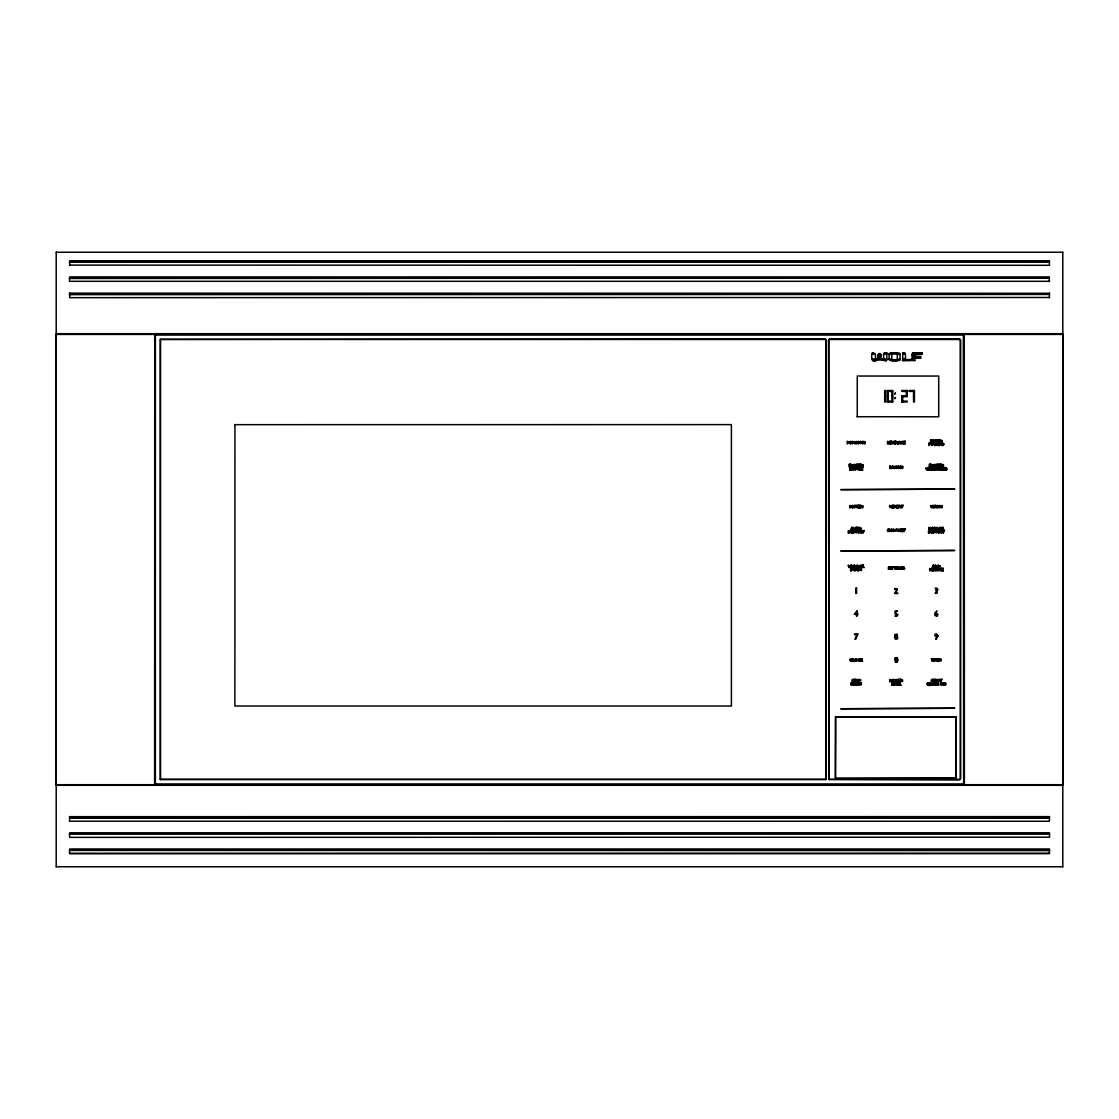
<?xml version="1.0" encoding="UTF-8"?>
<svg xmlns="http://www.w3.org/2000/svg" width="1119" height="1119" viewBox="0 0 1119 1119"><rect width="100%" height="100%" fill="white"/><g stroke="black" fill="none" stroke-linecap="round" stroke-linejoin="round"><path stroke-width="1.5" d="M154.73 784.699L56.202 784.699L56.202 334.301M876.806 359.996C871.072 365.885 870.106 350.569 874.065 353.17M880.443 356.821C879.128 359.633 875.799 355.087 878.625 354.989M880.891 356.821L881.352 354.989L879.072 354.989L879.072 353.632L879.982 353.632M872.247 359.996L886.808 359.996L886.808 352.723L884.542 353.17M889.087 359.549L889.087 353.632L900.012 353.632L900.012 359.996L889.087 359.549L892.724 359.996M902.739 359.996L902.739 352.723L904.558 353.17M911.384 359.996L902.292 360.458L911.384 360.458L911.384 359.549L902.739 359.549M915.034 358.639L915.034 360.458L912.293 360.458L912.293 353.17L922.308 352.723L912.754 353.17M964.27 784.699L1062.798 784.699L1062.798 334.301M56.202 252.139L56.202 333.812M1049.314 281.484L1049.3 276.911L69.7 276.911L69.434 281.303L1049.566 281.303M1049.482 293.094L1049.3 294.283L69.7 294.283L69.518 293.094M155.373 335.406L156.324 334.455M155.373 334.455L155.373 784.545M56.202 785.188L56.202 866.861M160.395 339.323L160.395 779.509L160.395 339.323L824.885 338.945L826.144 340.218L825.78 779.509L160.395 779.509M1049.566 853.377L69.686 853.629L69.434 850.51M234.892 424.661L731.392 424.605L731.392 706.033L234.892 706.033L234.948 424.577M154.618 784.587L154.73 334.301M828.885 339.323L828.885 779.509L828.508 340.218L829.78 338.945L959.389 338.945L960.648 340.218L960.648 778.614L959.389 779.887L828.885 779.509M857.266 416.786L857.266 376.026L938.715 376.054L938.715 416.786L857.168 416.716M825.78 779.509L825.78 339.323M964.27 334.301L964.382 784.587M1049.454 278.072L69.434 278.435M956.004 778.264L956.004 716.775L956.004 778.264L836.173 778.53L835.25 777.607L835.529 716.775L956.004 716.775M960.284 779.509L960.284 339.323M1062.798 333.812L1062.798 252.139M963.627 784.545L963.333 334.749M963.627 783.594L962.676 784.545M1062.798 866.861L1062.798 785.188M69.434 262.252L1049.566 262.252M69.434 294.619L1049.496 294.437L1049.314 297.738M69.434 818.143L1049.566 818.143L1049.314 821.262L69.504 821.192L69.686 817.961M69.434 834.326L69.7 832.802L1049.482 832.802L1049.566 834.326M1049.566 297.486L69.686 297.668L69.686 294.437M898.319 507.984C898.977 500.319 901.844 510.768 900.166 507.215L896.683 507.984L896.683 505.34L898.179 505.34L897.06 505.69L898.137 506.487L897.06 507.648L898.207 507.984M935.75 440.858L937.33 439.655L936.183 440.9L937.61 442.299L935.75 440.984M860.847 659.944L862.427 658.727L861.28 659.986L862.707 661.371L860.847 660.07M936.953 683.835L938.547 682.632L937.386 683.877L938.827 685.276L936.953 683.961M962.676 334.455L963.627 334.455M1049.314 278.253L69.546 278.295M835.529 778.264L955.878 778.139M69.434 853.377L1049.314 853.545L1049.566 850.51M929.567 685.471L927.343 685.024L927.008 683.247L928.98 682.772L929.665 683.961L928.56 685.276L929.553 685.457M69.504 850.328L1049.496 850.328M56.3 252.251L1062.7 252.251M69.686 262.084L69.686 265.371M69.546 293.136L1049.482 293.29M56.3 334.413L154.618 334.413M155.975 335.057L963.025 335.057M160.563 339.477L825.612 339.477M1049.3 261.93L1049.482 260.741L69.7 260.741L69.7 261.93M829.039 339.477L960.116 339.477M964.382 334.413L1062.7 334.413M1062.7 333.7L56.3 333.7M56.3 785.3L1062.7 785.3M69.546 850.356L1049.496 850.51M825.612 779.342L160.563 779.342M960.116 779.342L829.039 779.342M963.025 783.943L155.975 783.943M1049.3 850.174L1049.482 848.985L69.7 848.985L69.7 850.174M1062.7 866.749L56.3 866.749M872.247 353.17L874.526 353.632M886.808 353.17L884.08 353.17L884.08 354.08M902.739 353.17L905.019 353.17L905.019 354.08M872.247 353.632L874.974 354.08M872.247 354.08L875.436 354.08L875.436 359.087M879.072 354.08L880.443 354.541M886.808 354.08L883.632 354.08L883.632 359.087M889.087 354.08L892.724 353.632M900.012 354.08L896.375 353.632M902.739 354.08L905.467 354.08L905.467 359.087M912.293 354.08L922.308 354.08L922.308 353.17M879.072 354.541L880.891 354.989M889.087 354.541L892.277 354.08M900.012 354.541L896.823 354.08M912.293 354.541L921.86 354.08M912.293 354.989L921.399 354.541M877.716 355.45L881.352 355.45M912.293 355.45L915.482 354.989M877.716 356.821L881.352 356.821M912.293 356.821L920.937 356.821L920.937 358.178L912.293 358.178M912.293 358.639L915.482 358.178M872.247 359.087L886.808 359.087M889.087 359.087L892.277 359.549M900.012 359.087L896.823 359.549M902.739 359.087L905.928 359.549M900.012 359.549L896.375 359.996M886.36 360.458L882.262 359.996M887.367 391.384L892.752 391.384M907.187 391.384L901.802 391.384L901.802 390.531L907.187 390.531L907.187 396.685L901.802 396.685M914.419 391.384L909.034 391.384L909.034 390.531L914.419 390.531L914.419 401.987L913.552 401.987L913.552 390.531M907.187 395.832L901.802 395.832L901.802 401.987L907.187 401.987L907.187 401.134L901.802 401.134M884.667 396.252L885.535 396.252M887.367 396.252L888.22 396.252M891.885 396.252L892.752 396.252M901.802 396.252L902.669 396.252L902.669 401.987L901.802 401.987M907.187 396.252L906.334 396.252L906.334 390.531M913.552 396.252L914.419 396.252M887.367 401.134L892.752 401.134M887.367 401.987L892.752 401.987L892.752 390.531L887.367 390.531L887.367 401.987L888.22 401.987L888.22 390.531M898.669 443.166L900.529 443.935L899.34 441.278L897.942 443.935L897.326 441.641L895.899 441.292C895.787 446.677 895.969 440.886 897.494 443.935L898.333 443.935M1049.314 262.084L1049.496 265.301L69.504 265.119M955.878 716.901L835.641 716.901L835.641 778.139M156.324 784.545L155.373 783.594M891.325 441.292C891.997 448.495 894.836 437.515 892.5 443.152L891.703 441.292L889.675 441.292L889.675 443.935L891.214 443.935L890.053 443.6L891.13 442.774L890.053 441.641L891.172 441.292M963.459 334.637L963.627 335.406M1062.798 334.903L1062.798 784.097M915.034 355.45L915.034 356.821M914.573 360.458L912.754 360.458M910.936 360.458L902.739 360.458M899.55 353.632L889.549 353.632M899.55 359.996L889.549 359.996M899.103 353.17L889.997 353.17M899.103 360.458L889.997 360.458M897.284 352.723L891.367 352.723M897.284 354.541L897.284 359.087M897.284 360.905L891.815 360.905M891.885 390.531L891.885 401.987M891.815 354.541L891.815 359.087M886.36 359.996L886.36 360.905L883.632 360.458M882.709 359.087L875.883 359.087M881.352 358.639L877.716 358.639M879.982 354.08L879.534 353.632M879.982 357.269L878.163 357.269M878.625 355.45L878.163 354.989M874.974 360.458L872.708 360.458M56.202 334.903L56.202 784.097M937.26 635.564C935.498 638.18 935.246 632.501 937.26 635.564M850.202 566.592L848.845 567.151L848.314 565.053L848.887 567.627L850.454 567.221L850.594 565.053L850.202 566.592M855.434 528.839L854.077 529.399L853.545 527.301L854.105 529.86L855.685 529.469L855.825 527.301L855.434 528.839M895.228 530.476C894.878 532.406 892.57 530.294 893.717 528.937C892.235 535.176 897.62 527.287 895.228 530.476M939.219 528.839L937.862 529.399L937.33 527.301L937.89 529.86L939.47 529.469L939.596 527.301L939.219 528.839M931.959 684.171C931.609 686.087 929.302 683.975 930.448 682.632C928.966 688.856 934.351 680.967 931.959 684.171M938.519 569.893L937.162 570.452L936.617 568.354L937.19 570.914L938.771 570.522L938.897 568.354L938.519 569.893M896.809 589.783L894.557 593.476L897.984 593.476L895.913 592.748L897.382 588.818L894.668 588.524L894.668 589.489L895.885 588.762L896.809 589.783M895.424 658.797L896.263 661.916L897.116 658.797L896.263 657.846L895.424 658.797M937.68 589.419L936.939 593.336C931.875 593.532 939.219 592.483 935.834 591.042L935.834 590.328C938.897 589.251 932.281 587.839 936.925 588.188L937.68 589.419M894.738 658.434L895.354 662.308L897.186 662.308L898.011 659.888L897.186 657.468L894.738 658.434M894.627 637.34L895.396 639.187L897.76 638.655L897.144 634.053L894.892 634.613L894.627 637.34M889.073 441.977L889.213 443.558L887.493 443.935L887.493 441.292L889.073 441.977M891.27 466.581L891.423 468.176L889.689 468.553L889.689 465.91L891.27 466.581M932.183 440.327L932.323 441.921L930.588 442.299L930.588 439.655L932.183 440.327M941.359 468.232L941.513 469.812L939.778 470.19L939.778 467.546L941.359 468.232M852.398 465C853.349 467.784 850.006 466.357 850.86 464.259L852.398 465M861.84 442.033C862.791 444.816 859.392 443.432 860.301 441.292L861.84 442.033M858.525 468.288C859.476 471.071 856.077 469.686 857 467.546L858.525 468.288M856.497 531.329C857.434 534.113 854.049 532.728 854.958 530.588L856.497 531.329M861.462 569.081C862.399 571.865 859.014 570.48 859.924 568.354L861.462 569.081M891.116 506.082C892.067 508.865 888.668 507.48 889.577 505.34L891.116 506.082M861.392 683.359C862.343 686.143 858.944 684.758 859.868 682.632L861.392 683.359M897.676 529.679C898.627 532.476 895.298 531.049 896.137 528.937L897.676 529.679M932.631 465C933.568 467.77 930.169 466.385 931.092 464.259L932.631 465M902.501 680.072C903.453 682.842 900.054 681.457 900.963 679.331L902.501 680.072M938.841 506.082C939.792 508.865 936.393 507.48 937.316 505.34L938.841 506.082M936.729 531.329C937.666 534.113 934.267 532.728 935.19 530.588L936.729 531.329M934.994 613.226L934.966 615.562L937.288 616.247L937.89 614.051L935.722 613.506L936.911 610.932L934.994 613.226M941.191 659.469C942.128 662.252 938.729 660.867 939.652 658.727L941.191 659.469M939.233 680.072C940.17 682.842 936.771 681.457 937.694 679.331L939.233 680.072M852.007 464.986C851.139 466.455 851.083 463.56 852.007 464.986M861.448 442.019C860.581 443.502 860.525 440.606 861.448 442.019M858.133 468.274C857.266 469.756 857.224 466.861 858.133 468.274M856.105 531.315C855.238 532.798 855.182 529.902 856.105 531.315M861.071 569.067C860.203 570.55 860.147 567.655 861.071 569.067M897.046 442.019C896.179 443.502 896.123 440.606 897.046 442.019M890.724 506.068C889.857 507.55 889.801 504.655 890.724 506.068M861.015 683.345C860.133 684.828 860.091 681.933 861.015 683.345M897.284 529.665C896.417 531.147 896.361 528.252 897.284 529.665M932.239 464.986C931.372 466.455 931.316 463.56 932.239 464.986M902.11 680.058C901.243 681.527 901.187 678.632 902.11 680.058M938.449 506.068C937.582 507.55 937.526 504.655 938.449 506.068M936.337 531.315C935.47 532.798 935.414 529.902 936.337 531.315M940.799 659.455C939.918 660.937 939.876 658.042 940.799 659.455M938.841 680.058C937.974 681.527 937.918 678.632 938.841 680.058M850.328 531.917L848.664 532.896L848.664 530.938L850.328 531.917M852.678 569.669L851.013 570.648L851.013 568.69L852.678 569.669M941.89 440.97L940.226 441.949L940.226 439.991L941.89 440.97M930.56 531.917L928.896 532.896L928.896 530.938L930.56 531.917M937.107 566.368L935.442 567.361L935.442 565.389L937.107 566.368M940.016 566.368L938.351 567.361L938.351 565.389L940.016 566.368M938.058 635.83L935.89 639.397L937.051 636.795A1.706 1.706 0 0 1 936.211 637.033L934.687 635.452A1.623 1.623 0 0 1 936.337 633.858L938.058 635.83M927.301 683.513C927.805 687.5 930.882 681.415 927.301 683.513M69.546 816.66L69.7 817.807L1049.482 817.807L1049.482 816.618L69.546 816.66M69.546 834.173L69.686 837.376L1049.566 837.194L1049.496 834.145L69.546 834.173M937.316 614.849L936.449 615.744L935.554 614.303L937.316 614.849M888.92 443.18C887.745 444.691 887.717 441.683 888.92 443.18M891.116 467.784C889.941 469.295 889.913 466.301 891.116 467.784M932.015 441.529C930.84 443.04 930.812 440.047 932.015 441.529M941.205 469.434C940.03 470.945 940.002 467.952 941.205 469.434M848.859 442.061L847.195 443.935L847.195 441.292L848.859 442.061M854.035 442.061L852.37 443.935L852.37 441.292L854.035 442.061M860.749 680.086L859.084 681.975L859.084 679.331L860.749 680.086M930.504 443.697L928.84 445.586L928.84 442.942L930.504 443.697M891.465 680.086L889.801 681.975L889.801 679.331L891.465 680.086M897.214 637.802C895.144 640.711 895.158 634.893 897.214 637.802M848.468 442.047C847.475 443.502 847.461 440.592 848.468 442.047M851.923 442.62L850.496 443.977L849.083 442.62L850.496 441.264L851.923 442.62M853.643 442.047C852.65 443.502 852.622 440.592 853.643 442.047M859.84 442.62L858.399 443.977L856.986 442.62L858.413 441.264L859.84 442.62M855.923 465.574L854.482 466.931L853.07 465.574L854.496 464.217L855.923 465.574M853.895 506.669L852.468 508.026L851.055 506.669L852.468 505.312L853.895 506.669M860.021 531.917L858.581 533.273L857.182 531.917L858.595 530.56L860.021 531.917M861.406 528.616L859.979 529.972L858.567 528.616L859.979 527.259L861.406 528.616M856.259 569.669L854.832 571.026L853.419 569.669L854.832 568.312L856.259 569.669M858.763 566.368L857.336 567.725L855.923 566.368L857.336 565.011L858.763 566.368M859.448 569.669L858.021 571.026L856.608 569.669L858.035 568.312L859.448 569.669M899.928 467.224L898.501 468.581L897.088 467.224L898.515 465.868L899.928 467.224M857.252 660.056L855.825 661.413L854.412 660.056L855.825 658.699L857.252 660.056M892.92 530.266L891.493 531.623L890.081 530.266L891.507 528.909L892.92 530.266M858.637 680.646L857.21 682.003L855.797 680.646L857.224 679.289L858.637 680.646M860.357 680.072C859.378 681.541 859.35 678.632 860.357 680.072M930.113 443.683C929.12 445.152 929.106 442.243 930.113 443.683M933.568 444.271L932.127 445.628L930.714 444.271L932.141 442.914L933.568 444.271M936.141 465.574L934.715 466.931L933.302 465.574L934.729 464.217L936.141 465.574M944.016 444.271L942.59 445.628L941.177 444.271L942.604 442.914L944.016 444.271M891.074 680.072C890.081 681.541 890.053 678.632 891.074 680.072M894.515 680.646L893.088 682.003L891.675 680.646L893.088 679.289L894.515 680.646M940.254 531.917L938.813 533.273L937.4 531.917L938.827 530.56L940.254 531.917M942.925 683.947L941.499 685.304L940.086 683.947L941.499 682.59L942.925 683.947M888.682 442.005C887.759 443.46 887.731 440.662 888.682 442.005M890.878 466.609C889.969 468.064 889.927 465.266 890.878 466.609M931.791 440.354C930.868 441.809 930.84 439.012 931.791 440.354M897.76 614.751L896.906 616.247C892.528 616.149 896.892 616.149 896.753 614.149L895.088 613.813L895.088 611.002L897.494 611.002L895.787 611.701L895.787 613.058L897.76 614.751M895.55 634.963C895.718 638.236 898.585 633.55 895.55 634.963M940.967 468.26C940.058 469.714 940.03 466.917 940.967 468.26M849.601 442.103C849.797 446.131 853.293 440.299 849.601 442.103M857.518 442.103C857.714 446.131 861.196 440.299 857.518 442.103M853.601 465.056C853.797 469.099 857.28 463.266 853.601 465.056M851.587 506.152C851.769 510.194 855.266 504.347 851.587 506.152M857.7 531.399C857.895 535.428 861.378 529.595 857.7 531.399M859.098 528.098C859.28 532.14 862.777 526.308 859.098 528.098M853.951 569.151C854.133 573.194 857.63 567.347 853.951 569.151M856.455 565.85C856.636 569.893 860.133 564.06 856.455 565.85M857.14 569.151C857.322 573.194 860.819 567.347 857.14 569.151M897.62 466.707C897.802 470.749 901.299 464.917 897.62 466.707M854.93 659.525C855.126 663.567 858.623 657.734 854.93 659.525M890.612 529.749C890.794 533.791 894.291 527.944 890.612 529.749M856.329 680.128C856.511 684.171 860.007 678.338 856.329 680.128M931.246 443.739C931.442 447.782 934.924 441.949 931.246 443.739M933.833 465.056C934.029 469.099 937.512 463.266 933.833 465.056M941.708 443.739C941.89 447.782 945.387 441.949 941.708 443.739M892.207 680.128C892.389 684.171 895.885 678.338 892.207 680.128M937.932 531.399C938.128 535.428 941.611 529.595 937.932 531.399M940.603 683.429C940.799 687.472 944.296 681.639 940.603 683.429M854.44 441.935L854.874 443.753L856.636 443.739L854.65 442.62L856.608 441.473L854.44 441.935M850.762 507.313C848.104 508.544 851.153 507.606 849.559 506.557C850.636 504.473 849.615 505.662 850.468 506.697L850.762 507.313M850.72 531.917L848.286 533.231L848.286 530.588L850.72 531.917M861.84 532.546C859.196 533.791 862.231 532.854 860.637 531.805C861.728 529.721 860.707 530.896 861.546 531.945L861.84 532.546M853.07 569.669L850.636 570.998L850.636 568.354L853.07 569.669M859.308 565.696L859.742 567.515L861.504 567.501L859.518 566.382L861.476 565.235L859.308 565.696M894.543 466.539L894.976 468.371L896.739 468.357L894.752 467.224L896.711 466.091L894.543 466.539M849.964 659.371L850.398 661.189L852.16 661.175L850.174 660.056L852.132 658.909L849.964 659.371M850.776 683.261L851.195 685.08L852.972 685.066L850.972 683.947L852.944 682.814L850.776 683.261M857.797 659.371L858.231 661.189L859.993 661.175L858.007 660.056L859.965 658.909L857.797 659.371M853.168 681.289C850.51 682.534 853.559 681.583 851.965 680.548C853.042 678.464 852.021 679.639 852.86 680.688L853.168 681.289M889.395 568.662C886.752 569.907 889.787 568.956 888.206 567.92C889.283 565.822 888.262 567.011 889.101 568.046L889.395 568.662M904.656 568.662C902.012 569.907 905.047 568.956 903.467 567.92C904.544 565.822 903.523 567.011 904.362 568.046L904.656 568.662M942.282 440.97L939.848 442.299L939.848 439.655L942.282 440.97M930.952 531.917L928.518 533.231L928.518 530.588L930.952 531.917M947.164 469.518C944.52 470.749 947.555 469.812 945.961 468.763C947.052 466.679 946.031 467.868 946.87 468.903L947.164 469.518M942.072 532.546C939.428 533.791 942.464 532.854 940.869 531.805C941.96 529.721 940.939 530.896 941.778 531.945L942.072 532.546M937.498 566.368L935.064 567.697L935.064 565.053L937.498 566.368M940.408 566.368L937.974 567.697L937.974 565.053L940.408 566.368M932.337 681.289C929.693 682.534 932.728 681.583 931.148 680.548C932.225 678.464 931.204 679.639 932.043 680.688L932.337 681.289M933.917 683.261L934.351 685.08L936.113 685.066L934.127 683.947L936.085 682.814L933.917 683.261M901.257 442.103L901.62 443.502L903.131 442.634L903.131 443.753L901.41 443.795L900.725 442.634L901.41 441.446L903.089 441.487L901.257 442.103M887.759 529.749L888.136 531.147L889.647 530.28L889.647 531.399L887.913 531.441L887.241 530.28L887.926 529.091L889.591 529.133L887.759 529.749M900.865 567.515L901.243 568.9L902.753 568.046L902.753 569.165L901.019 569.207L900.333 568.032L901.033 566.843L902.697 566.885L900.865 567.515M930.476 468.357L930.854 469.756L932.365 468.889L932.365 470.008L930.63 470.05L929.945 468.889L930.644 467.7L932.309 467.742L930.476 468.357M934.043 505.34L933.33 507.173L932.589 505.34L931.498 507.173C929.413 501.564 931.707 512.04 932.407 505.844L933.344 508.012L934.043 505.34M898.347 679.331L897.634 681.149L896.892 679.331L895.801 681.149C893.717 675.54 896.011 686.031 896.711 679.834L897.648 682.003L898.347 679.331M851.979 527.86L851.587 528.825L852.412 528.825L851.979 527.86M899.2 441.865L898.809 442.816L899.634 442.816L899.2 441.865M892.85 466.469L892.458 467.434L893.27 467.434L892.85 466.469M899.592 505.914L899.2 506.865L900.012 506.865L899.592 505.914M933.75 440.215L933.358 441.166L934.183 441.166L933.75 440.215M937.344 443.516L936.953 444.467L937.764 444.467L937.344 443.516M938.17 468.12L937.778 469.071L938.603 469.071L938.17 468.12M858.245 683.191L857.853 684.143L858.665 684.143L858.245 683.191M935.694 505.914L935.288 506.865L936.113 506.865L935.694 505.914M932.742 527.86L932.337 528.825L933.162 528.825L932.742 527.86M941.093 527.86L940.701 528.825L941.527 528.825L941.093 527.86M933.442 565.613L933.05 566.578L933.875 566.578L933.442 565.613M936.071 679.89L935.68 680.856L936.491 680.856L936.071 679.89M927.819 467.546C927.245 474.722 924.28 463.77 926.658 469.407L927.819 467.546M897.438 682.632C896.025 688.647 896.459 681.667 893.829 682.968L894.906 683.765L893.829 684.926L894.99 685.276L893.452 685.276L893.452 682.632L895.48 682.632L896.277 684.478L897.438 682.632M851.853 527.287L850.72 529.944L851.447 529.161L853.307 529.944L851.853 527.287M892.724 465.896L891.591 468.553L892.305 467.77L894.165 468.553L892.724 465.896M933.624 439.627L932.491 442.299L933.204 441.515L935.078 442.299L933.624 439.627M937.218 442.928L936.085 445.586L936.799 444.802L938.659 445.586L937.218 442.928M938.044 467.532L936.911 470.19L937.624 469.421L939.498 470.19L938.044 467.532M858.119 682.604L856.986 685.276L855.713 684.926L856.79 684.101L855.713 682.968L856.832 682.632L855.336 682.632L855.336 685.276L857.7 684.492L859.56 685.276L858.119 682.604M935.568 505.326L934.421 507.984L935.148 507.215L937.009 507.984L935.568 505.326M932.617 527.287L931.47 529.944L932.197 529.161L934.057 529.944L932.617 527.287M940.967 527.287L939.834 529.944L940.547 529.161L942.422 529.944L940.967 527.287M933.316 565.039L932.183 567.697L932.91 566.913L934.771 567.697L933.316 565.039M935.946 679.317L934.813 681.975L935.526 681.191L937.386 681.975L935.946 679.317M856.902 634.655L854.916 639.103L855.601 639.397L858.049 633.927L854.566 633.927L854.566 634.655L856.902 634.655M857.839 464.595L856.161 466.903L858.539 466.903L856.86 466.567L858.539 464.259L856.259 464.259L857.839 464.595M938.072 464.595L936.379 466.903L938.771 466.903L937.093 466.567L938.771 464.259L936.491 464.259L938.072 464.595M900.543 529.525L899.732 530.546L898.851 529.525C899.061 535.386 897.396 526.14 899.704 530.028C902.012 526.14 900.347 535.386 900.557 529.525M941.708 505.928L940.897 506.949L940.03 505.928C940.226 511.789 938.561 502.543 940.869 506.431C943.177 502.543 941.513 511.789 941.722 505.928M930.812 527.888L930.001 528.909L929.12 527.888C929.316 533.735 927.651 524.489 929.959 528.378C932.281 524.489 930.602 533.735 930.812 527.888M931.721 568.928L930.91 569.963L930.029 568.928C930.225 574.788 928.56 565.543 930.868 569.431C933.19 565.543 931.512 574.788 931.721 568.928M936.743 659.315L935.932 660.336L935.05 659.315C935.246 665.176 933.596 655.916 935.904 659.818C938.212 655.916 936.547 665.176 936.757 659.315M856.539 612.401L855.294 613.925L856.553 613.925L856.553 612.401M856.986 610.932L854.259 614.275L856.553 614.625L856.553 616.401L857.909 614.625L856.986 610.932M863.462 565.053L862.357 566.256L864.218 567.697L862.791 566.298L863.462 565.053M885.535 390.531L884.667 390.531L884.667 401.987L885.535 401.987L885.535 390.531M895.452 393.105L894.585 393.958L895.452 393.105M895.452 397.693L894.585 398.546L895.452 397.693M935.75 439.655L935.358 442.299L935.75 439.655M939.4 439.655L937.904 439.655L937.904 442.299L939.442 442.299L938.281 441.949L939.373 441.124L938.281 439.991L939.4 439.655M862.945 441.292L862.637 443.935L862.987 441.907C866.008 448.187 864.805 437.431 864.735 443.348L862.945 441.292M895.452 441.292L893.955 441.292L893.955 443.935L895.494 443.935L894.333 443.6L895.41 442.774L894.333 441.641L895.452 441.292M905.187 441.292L903.69 441.292L903.69 443.935L905.229 443.935L904.068 443.6L905.145 442.774L904.068 441.641L905.187 441.292M936.016 442.942L933.805 442.942L934.715 443.292L934.715 445.586L936.016 442.942M940.939 442.942L938.729 442.942L939.638 443.292L939.638 445.586L940.939 442.942M850.454 464.259L849.041 464.259L849.041 466.903L850.454 465.672L849.419 464.595L850.454 464.259M860.385 464.259L858.888 464.259L858.888 466.903L860.427 466.903L859.266 466.567L860.343 465.742L859.266 464.595L860.385 464.259M861.126 464.259L860.819 466.903L861.182 464.861C864.204 471.155 863.001 460.385 862.917 466.301L861.126 464.259M930.672 464.259L929.274 464.259L929.274 466.903L930.672 465.672L929.651 464.595L930.672 464.259M940.617 464.259L939.121 464.259L939.121 466.903L940.659 466.903L939.498 466.567L940.575 465.742L939.498 464.595L940.617 464.259M941.359 464.259L941.051 466.903L941.415 464.861C944.436 471.155 943.219 460.385 943.149 466.301L941.359 464.259M900.697 465.91L900.389 468.553L900.753 466.511C903.774 472.805 902.571 462.035 902.487 467.952L900.697 465.91M851.181 467.546L849.685 467.546L849.685 470.19L851.209 470.19L850.062 469.854L851.139 469.029L850.062 467.896L851.181 467.546M851.923 467.546L851.615 470.19L851.965 468.162C855 474.442 853.783 463.686 853.713 469.602L851.923 467.546M856.636 467.546L854.426 467.546L855.336 467.896L855.336 470.19L856.636 467.546M860.833 467.546L859.322 467.546L859.322 470.19L860.861 470.19L859.714 469.854L860.791 469.029L859.714 467.896L860.833 467.546M862.763 467.546L861.266 467.546L861.266 470.19L862.805 470.19L861.644 469.854L862.735 469.029L861.644 467.896L862.763 467.546M929.609 467.546L928.113 467.546L928.113 470.19L929.651 470.19L928.49 469.854L929.567 469.029L928.49 467.896L929.609 467.546M934.421 467.546L932.91 467.546L932.91 470.19L934.449 470.19L933.302 469.854L934.379 469.029L933.302 467.896L934.421 467.546M936.841 467.546L934.631 467.546L935.54 467.896L935.54 470.19L936.841 467.546M942.338 467.546L941.96 470.19L943.541 470.19L942.338 469.854L942.338 467.546M945.359 467.546L943.863 467.546L943.863 470.19L945.401 470.19L944.24 469.854L945.331 469.029L944.24 467.896L945.359 467.546M954.591 489.129L840.984 489.632L954.591 489.129M858.161 505.34L854.37 505.34L854.37 507.984L855.783 506.767L854.748 505.69L856.874 505.69L857.252 507.984L857.252 505.69L858.161 505.34M860.021 505.34L858.525 505.34L858.525 507.984L860.063 507.984L858.902 507.648L859.979 506.823L858.902 505.69L860.021 505.34M860.763 505.34L860.455 507.984L860.819 505.956C863.84 512.236 862.623 501.48 862.553 507.397L860.763 505.34M893.41 505.34L891.913 505.34L891.913 507.984L893.452 507.984L892.291 507.648L893.382 506.823L892.291 505.69L893.41 505.34M894.235 505.34L893.857 507.984L894.235 506.837L895.718 506.837C896.095 510.823 896.095 502.501 895.718 506.501L894.235 506.501L894.235 505.34M903.187 505.34L900.977 505.34L901.886 505.69L901.886 507.984L903.187 505.34M858.329 527.301L856.119 527.301L857.028 527.636L857.028 529.944L858.329 527.301M934.645 527.301L934.351 529.944L934.701 527.902C937.722 534.197 936.519 523.426 936.435 529.343L934.645 527.301M943.079 527.301L942.702 529.944L944.282 529.944L943.079 529.595L943.079 527.301M903.005 528.937L901.508 528.937L901.508 531.581L903.047 531.581L901.886 531.245L902.963 530.42L901.886 529.287L903.005 528.937M905.425 528.937L903.215 528.937L904.138 529.287L904.138 531.581L905.425 528.937M852.692 530.588L851.195 530.588L851.195 533.231L852.734 533.231L851.573 532.896L852.65 532.071L851.573 530.938L852.692 530.588M854.552 530.588L853.14 530.588L853.14 533.231L854.552 532.001L853.517 530.938L854.552 530.588M864.246 530.588L862.036 530.588L862.945 530.938L862.945 533.231L864.246 530.588M932.924 530.588L931.428 530.588L931.428 533.231L932.966 533.231L931.805 532.896L932.882 532.071L931.805 530.938L932.924 530.588M934.785 530.588L933.372 530.588L933.372 533.231L934.785 532.001L933.75 530.938L934.785 530.588M944.478 530.588L942.268 530.588L943.177 530.938L943.177 533.231L944.478 530.588M954.591 550.478L840.984 550.982L954.591 550.478M851.405 565.053L851.111 567.697L851.461 565.654C854.482 571.949 853.279 561.192 853.196 567.095L851.405 565.053M854.51 565.053L854.133 567.697L855.713 567.697L854.51 567.361L854.51 565.053M862.357 565.053L861.98 567.697L862.357 565.053M891.311 566.704L889.815 566.704L889.815 569.347L891.353 569.347L890.192 568.998L891.27 568.186L890.192 567.039L891.311 566.704M896.081 566.704L891.521 567.039L892.444 567.039L892.444 569.347L892.822 567.039L894.78 567.039L895.158 569.347L895.158 567.039L896.081 566.704M896.823 566.704L896.445 569.347L896.823 566.704M897.704 566.704L897.396 569.347L897.76 567.305C900.781 573.599 899.578 562.829 899.494 568.746L897.704 566.704M933.064 568.354L932.686 570.998L933.064 568.354M933.945 568.354L933.638 570.998L934.001 568.956C937.023 575.236 935.82 564.48 935.736 570.396L933.945 568.354M941.401 568.354L939.191 568.354L940.114 568.69L940.114 570.998L941.401 568.354M943.261 568.354L941.764 568.354L941.764 570.998L943.289 570.998L942.142 570.648L943.219 569.823L942.142 568.69L943.261 568.354M856.553 588.076L855.769 588.076L855.769 593.476L856.553 593.476L856.553 588.076M853 658.727L852.622 661.371L854.203 661.371L853 661.035L853 658.727M860.847 658.727L860.455 661.371L860.847 658.727M933.344 658.727L931.134 658.727L932.057 659.077L932.057 661.371L933.344 658.727M934.085 658.727L933.708 661.371L934.085 658.727M939.205 658.727L937.708 658.727L937.708 661.371L939.233 661.371L938.086 661.035L939.163 660.21L938.086 659.077L939.205 658.727M855.559 679.331L853.349 679.331L854.273 679.667L854.273 681.975L855.559 679.331M900.515 679.331L899.019 679.331L899.019 681.975L900.557 681.975L899.396 681.639L900.487 680.814L899.396 679.667L900.515 679.331M934.743 679.331L932.533 679.331L933.442 679.667L933.442 681.975L934.743 679.331M942.016 679.331L939.806 679.331L940.715 679.667L940.715 681.975L942.016 679.331M853.811 682.632L853.433 685.276L855 685.276L853.811 684.926L853.811 682.632M891.927 682.632L891.549 685.276L893.116 685.276L891.927 684.926L891.927 682.632M899.228 682.632L897.732 682.632L897.732 685.276L899.27 685.276L898.109 684.926L899.186 684.101L898.109 682.968L899.228 682.632M900.04 682.632L899.662 685.276L901.243 685.276L900.04 684.926L900.04 682.632M933.246 682.632L932.868 685.276L933.246 682.632M936.953 682.632L936.575 685.276L936.953 682.632M943.695 682.632L943.387 685.276L943.737 683.233C946.758 689.514 945.555 678.757 945.485 684.674L943.695 682.632M954.591 708.243L840.984 708.747L954.591 708.243"/></g></svg>
